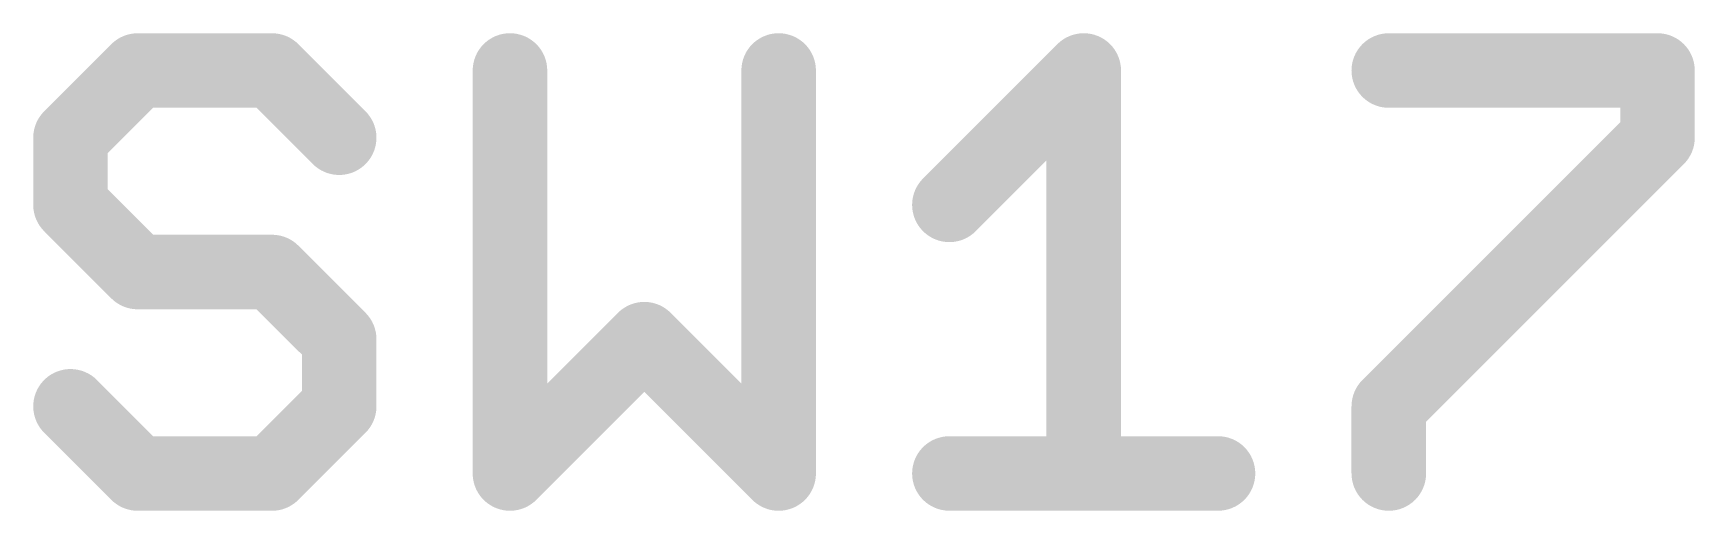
# Model space of a CAD drawing. Extents: x 0 to 426, y 0 to 160.
# Drawn here: x 134.92 to 137.75, y 135.715 to 136.528 of the extents above; entities that cross this region are included whole.
import ezdxf

# ---------------------------------------------------------------- set-up
doc = ezdxf.new("R2010")
doc.units = 0
doc.header["$MEASUREMENT"] = 0
doc.layers.add('25', color=253, linetype='CONTINUOUS')

msp = doc.modelspace()

# ---------------------------------------------------------------- linework, layer by layer
at = {"layer": '25', "const_width": 0.127}
for points in [[(135.0979, 136.4649), (134.9835, 136.3505)], [(135.3267, 136.4649), (135.0979, 136.4649)], [(135.4411, 136.3505), (135.3267, 136.4649)], [(135.7319, 136.4649), (135.7319, 135.7785)], [(136.1895, 135.7785), (136.1895, 136.4649)], [(136.4803, 136.2361), (136.7091, 136.4649)], [(136.7091, 136.4649), (136.7091, 135.7785)], [(137.2287, 136.4649), (137.6863, 136.4649)], [(137.6863, 136.4649), (137.6863, 136.3505)], [(134.9835, 136.3505), (134.9835, 136.2361)], [(137.6863, 136.3505), (137.2287, 135.8929)], [(134.9835, 136.2361), (135.0979, 136.1217)], [(135.0979, 136.1217), (135.3267, 136.1217)], [(135.3267, 136.1217), (135.4411, 136.0073)], [(135.4411, 136.0073), (135.4411, 135.8929)], [(135.7319, 135.7785), (135.9607, 136.0073)], [(135.9607, 136.0073), (136.1895, 135.7785)], [(135.0979, 135.7785), (134.9835, 135.8929)], [(135.4411, 135.8929), (135.3267, 135.7785)], [(137.2287, 135.8929), (137.2287, 135.7785)], [(135.3267, 135.7785), (135.0979, 135.7785)], [(136.4803, 135.7785), (136.9379, 135.7785)]]:
    msp.add_lwpolyline(points, dxfattribs=at)
at = {"layer": '25', "const_width": 0.0635}
for points in [[(135.0979, 136.4966, 1), (135.0979, 136.4331)], [(135.1203, 136.4424, 1), (135.0754, 136.4873)], [(135.3491, 136.4873, 1), (135.3042, 136.4424)], [(135.3267, 136.4331, 1), (135.3267, 136.4966)], [(135.7637, 136.4649, 1), (135.7002, 136.4649)], [(136.2213, 136.4649, 1), (136.1578, 136.4649)], [(136.7409, 136.4649, 1), (136.6774, 136.4649)], [(136.7316, 136.4424, 1), (136.6867, 136.4873)], [(137.2287, 136.4966, 1), (137.2287, 136.4331)], [(137.7181, 136.4649, 1), (137.6546, 136.4649)], [(137.6863, 136.4331, 1), (137.6863, 136.4966)], [(135.0152, 136.3505, 1), (134.9518, 136.3505)], [(134.961, 136.3729, 1), (135.006, 136.328)], [(135.4186, 136.328, 1), (135.4635, 136.3729)], [(137.7088, 136.328, 1), (137.6639, 136.3729)], [(137.6546, 136.3505, 1), (137.7181, 136.3505)], [(135.006, 136.2585, 1), (134.961, 136.2136)], [(136.4579, 136.2585, 1), (136.5028, 136.2136)], [(134.9518, 136.2361, 1), (135.0152, 136.2361)], [(135.0979, 136.1534, 1), (135.0979, 136.0899)], [(135.0754, 136.0992, 1), (135.1203, 136.1441)], [(135.3491, 136.1441, 1), (135.3042, 136.0992)], [(135.3267, 136.0899, 1), (135.3267, 136.1534)], [(135.4728, 136.0073, 1), (135.4093, 136.0073)], [(135.4186, 135.9848, 1), (135.4635, 136.0297)], [(135.9832, 136.0297, 1), (135.9383, 135.9848)], [(135.9832, 135.9848, 1), (135.9383, 136.0297)], [(135.006, 135.9153, 1), (134.961, 135.8704)], [(135.4635, 135.8704, 1), (135.4186, 135.9153)], [(137.2605, 135.8929, 1), (137.197, 135.8929)], [(135.4093, 135.8929, 1), (135.4728, 135.8929)], [(137.2063, 135.9153, 1), (137.2512, 135.8704)], [(135.0979, 135.8102, 1), (135.0979, 135.7468)], [(135.3267, 135.7468, 1), (135.3267, 135.8102)], [(136.4803, 135.8102, 1), (136.4803, 135.7468)], [(136.9379, 135.7468, 1), (136.9379, 135.8102)], [(135.0754, 135.756, 1), (135.1203, 135.801)], [(135.3042, 135.801, 1), (135.3491, 135.756)], [(135.7095, 135.801, 1), (135.7544, 135.756)], [(135.7002, 135.7785, 1), (135.7637, 135.7785)], [(136.1578, 135.7785, 1), (136.2213, 135.7785)], [(136.1671, 135.756, 1), (136.212, 135.801)], [(136.6774, 135.7785, 1), (136.7409, 135.7785)], [(137.197, 135.7785, 1), (137.2605, 135.7785)]]:
    msp.add_lwpolyline(points, format="xyb", dxfattribs=at)

doc.saveas('drawing.dxf')
